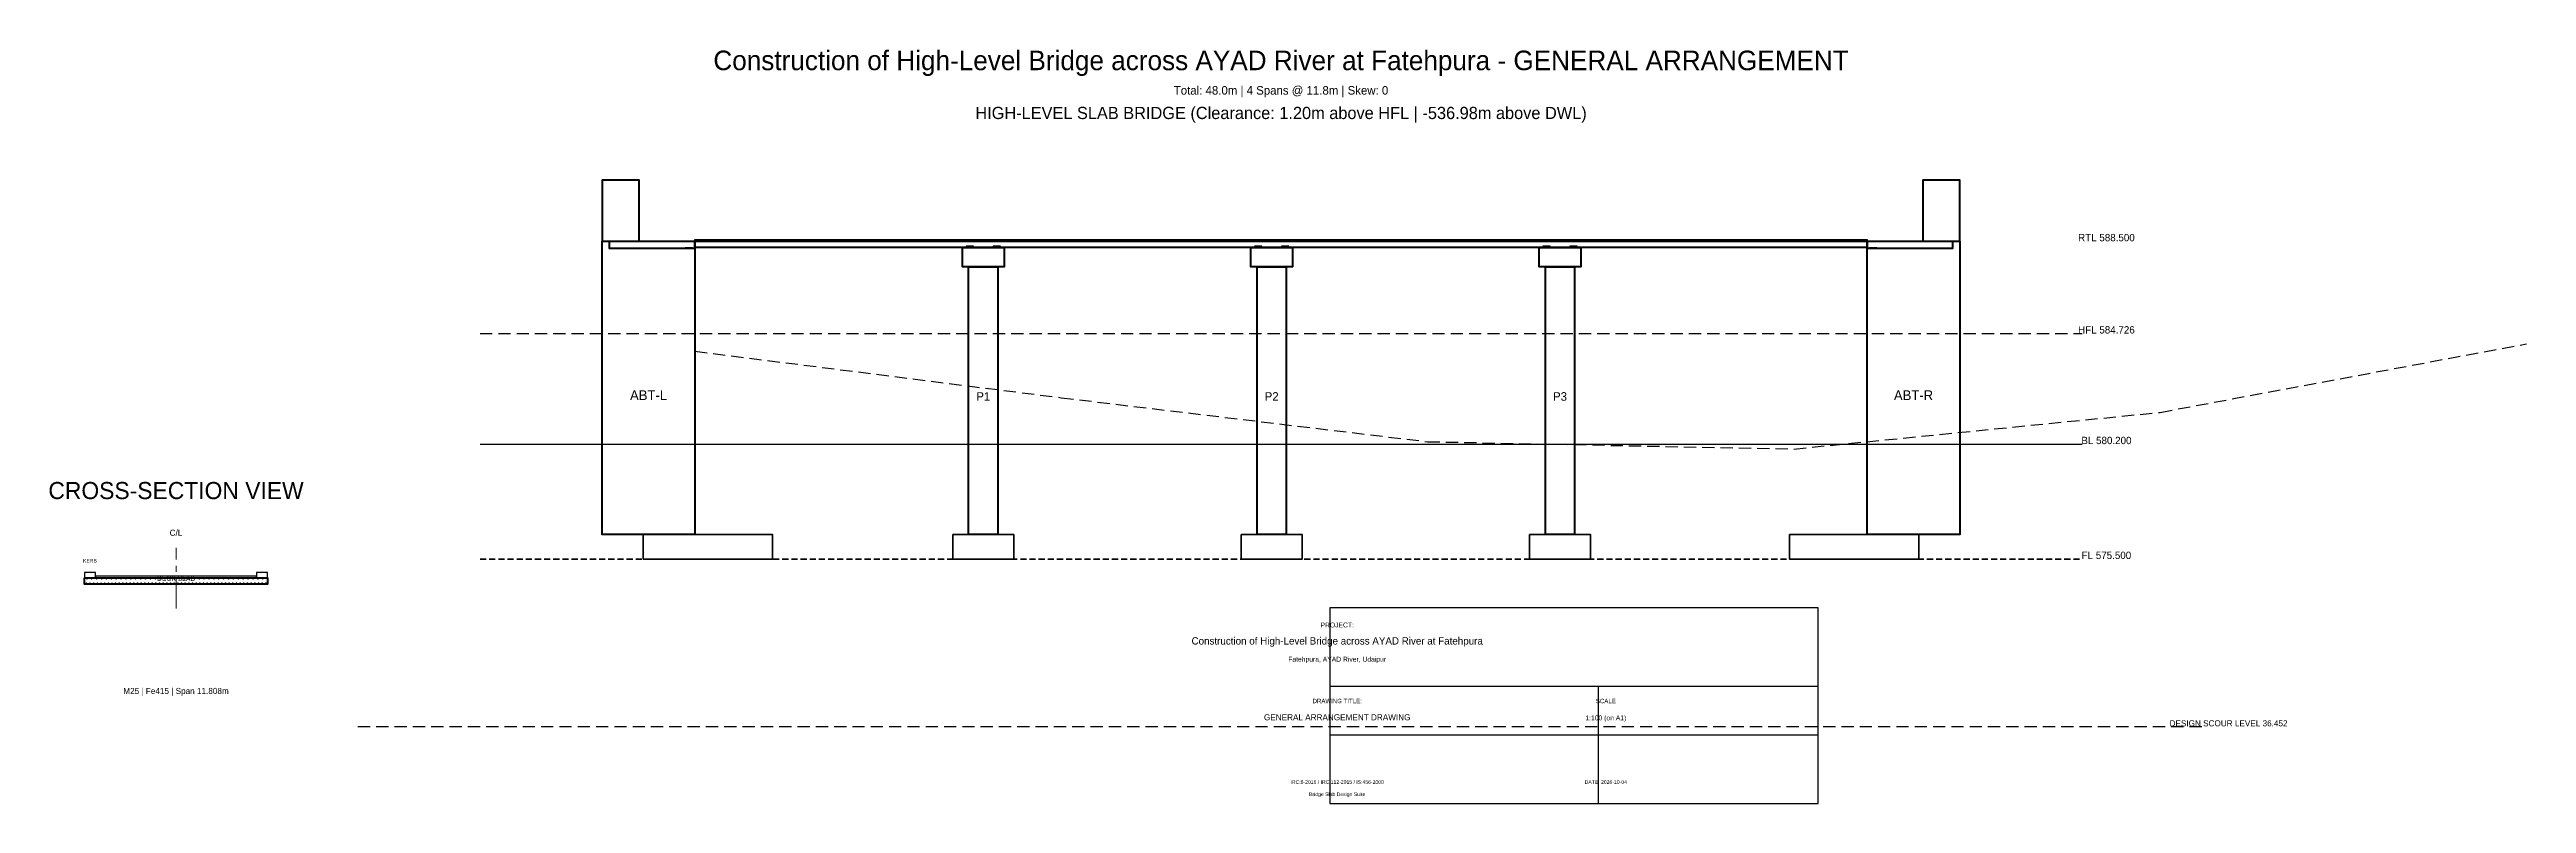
# Model space of a CAD drawing. Header units: metres. Extents: x -26 to 75, y -14 to 616.
# Drawn here: x -26.4 to 75, y 585.5 to 616.3 of the extents above.
import ezdxf
from ezdxf.enums import TextEntityAlignment as Align

# ---------------------------------------------------------------- set-up
doc = ezdxf.new("R2010")
doc.units = ezdxf.units.M
for name, pattern in [('CENTER', [2, 1.25, -0.25, 0.25, -0.25]), ('DASHED', [0.75, 0.5, -0.25]), ('HIDDEN', [0.375, 0.25, -0.125])]:
    doc.linetypes.add(name, pattern=pattern)
for name, color, linetype, lineweight in [('A-GRID', 8, 'CENTER', 15), ('A-TEXT', 7, 'CONTINUOUS', 18), ('A-TITLE', 7, 'CONTINUOUS', 25), ('G-BED', 32, 'CONTINUOUS', 25), ('G-HFL', 150, 'DASHED', 25), ('G-NGL', 30, 'DASHED', 25), ('H-CONC', 253, 'CONTINUOUS', 15), ('S-ABUT', 5, 'CONTINUOUS', 50), ('S-BEARING', 6, 'CONTINUOUS', 30), ('S-DECK', 4, 'CONTINUOUS', 50), ('S-FNDTN', 2, 'HIDDEN', 35), ('S-KERB', 8, 'CONTINUOUS', 25), ('S-PIER', 3, 'CONTINUOUS', 50), ('S-PIERCAP', 3, 'CONTINUOUS', 40), ('X-REBAR', 1, 'CONTINUOUS', 18)]:
    doc.layers.add(name, color=color, linetype=linetype, lineweight=lineweight)

msp = doc.modelspace()

# ---------------------------------------------------------------- hatches: boundary and pattern name
at = {"layer": 'H-CONC'}
h = msp.add_hatch(dxfattribs=at)
h.set_pattern_fill('ANSI31', color=256, scale=0.05, style=0)
h.set_pattern_definition([])
h.paths.add_polyline_path([(0, 608.5), (48, 608.5), (48, 608.25), (0, 608.25)])
h = msp.add_hatch(dxfattribs=at)
h.set_pattern_fill('ANSI31', color=256, scale=0.04, style=0)
h.set_pattern_definition([])
h.paths.add_polyline_path([(11.208, 607.45), (12.408, 607.45), (12.408, 596.5), (11.208, 596.5)])
h = msp.add_hatch(dxfattribs=at)
h.set_pattern_fill('ANSI31', color=256, scale=0.04, style=0)
h.set_pattern_definition([])
h.paths.add_polyline_path([(23.016, 607.45), (24.216, 607.45), (24.216, 596.5), (23.016, 596.5)])
h = msp.add_hatch(dxfattribs=at)
h.set_pattern_fill('ANSI31', color=256, scale=0.04, style=0)
h.set_pattern_definition([])
h.paths.add_polyline_path([(34.824, 607.45), (36.024, 607.45), (36.024, 596.5), (34.824, 596.5)])
h = msp.add_hatch(dxfattribs=at)
h.set_pattern_fill('ANSI32', color=256, scale=0.08, style=0)
h.set_pattern_definition([])
h.paths.add_polyline_path([(-2.12, 596.5), (3.18, 596.5), (3.18, 595.5), (-2.12, 595.5)])
h = msp.add_hatch(dxfattribs=at)
h.set_pattern_fill('ANSI32', color=256, scale=0.08, style=0)
h.set_pattern_definition([])
h.paths.add_polyline_path([(44.82, 596.5), (50.12, 596.5), (50.12, 595.5), (44.82, 595.5)])
h = msp.add_hatch(dxfattribs=at)
h.set_pattern_fill('ANSI31', color=256, scale=0.03, style=0)
h.set_pattern_definition([])
h.paths.add_polyline_path([(-25, 594.726), (-17.5, 594.726), (-17.5, 594.476), (-25, 594.476)])

# ---------------------------------------------------------------- linework, layer by layer
at = {"layer": 'A-GRID', "linetype": 'CENTER'}
msp.add_line((-21.25, 593.476), (-21.25, 595.951), dxfattribs=at)
at = {"layer": 'A-TITLE', "linetype": 'CONTINUOUS'}
for p, q in [((26, 590.3), (46, 590.3)), ((37, 585.5), (37, 590.3)), ((26, 588.3), (46, 588.3))]:
    msp.add_line(p, q, dxfattribs=at)
msp.add_lwpolyline([(26, 585.5), (46, 585.5), (46, 593.5), (26, 593.5)], close=True, dxfattribs=at)
at = {"layer": 'G-BED', "linetype": 'CONTINUOUS'}
msp.add_line((-8.8, 600.2), (56.8, 600.2), dxfattribs=at)
at = {"layer": 'G-BED', "linetype": 'DASHED'}
msp.add_line((-13.8, 588.652), (61.8, 588.652), dxfattribs=at)
at = {"layer": 'G-HFL', "linetype": 'DASHED'}
msp.add_line((-8.8, 604.726), (56.8, 604.726), dxfattribs=at)
at = {"layer": 'G-NGL', "linetype": 'DASHED'}
msp.add_lwpolyline([(0, 604), (15, 602.1), (30, 600.3), (45, 600), (60, 601.5), (75, 604.3)], dxfattribs=at)
at = {"layer": 'S-ABUT', "linetype": 'CONTINUOUS'}
for points in [[(-3.8, 608.5), (-2.28, 608.5), (-2.28, 611), (-3.8, 611)], [(50.28, 608.5), (51.8, 608.5), (51.8, 611), (50.28, 611)], [(-3.8, 608.5), (0, 608.5), (0, 596.5), (-3.8, 596.5)], [(48, 608.5), (51.8, 608.5), (51.8, 596.5), (48, 596.5)]]:
    msp.add_lwpolyline(points, close=True, dxfattribs=at)
at = {"layer": 'S-BEARING', "linetype": 'CONTINUOUS'}
for points in [[(-0.4, 608.25), (-0.1, 608.25), (-0.1, 608.2), (-0.4, 608.2)], [(11.108, 608.25), (11.408, 608.25), (11.408, 608.3), (11.108, 608.3)], [(12.208, 608.25), (12.508, 608.25), (12.508, 608.3), (12.208, 608.3)], [(22.916, 608.25), (23.216, 608.25), (23.216, 608.3), (22.916, 608.3)], [(24.016, 608.25), (24.316, 608.25), (24.316, 608.3), (24.016, 608.3)], [(34.724, 608.25), (35.024, 608.25), (35.024, 608.3), (34.724, 608.3)], [(35.824, 608.25), (36.124, 608.25), (36.124, 608.3), (35.824, 608.3)], [(48.1, 608.25), (48.4, 608.25), (48.4, 608.2), (48.1, 608.2)]]:
    msp.add_lwpolyline(points, close=True, dxfattribs=at)
at = {"layer": 'S-DECK', "linetype": 'CONTINUOUS'}
msp.add_line((0, 608.5), (48, 608.5), dxfattribs=at)
for points in [[(-3.5, 608.5), (0, 608.5), (0, 608.2), (-3.5, 608.2)], [(0, 608.5), (48, 608.5), (48, 608.25), (0, 608.25)], [(48, 608.5), (51.5, 608.5), (51.5, 608.2), (48, 608.2)], [(-25, 594.726), (-17.5, 594.726), (-17.5, 594.476), (-25, 594.476)]]:
    msp.add_lwpolyline(points, close=True, dxfattribs=at)
at = {"layer": 'S-FNDTN', "linetype": 'HIDDEN'}
msp.add_line((-8.8, 595.5), (56.8, 595.5), dxfattribs=at)
at = {"layer": 'S-FNDTN', "linetype": 'CONTINUOUS'}
for points in [[(-2.12, 596.5), (3.18, 596.5), (3.18, 595.5), (-2.12, 595.5)], [(10.558, 596.5), (13.058, 596.5), (13.058, 595.5), (10.558, 595.5)], [(22.366, 596.5), (24.866, 596.5), (24.866, 595.5), (22.366, 595.5)], [(34.174, 596.5), (36.674, 596.5), (36.674, 595.5), (34.174, 595.5)], [(44.82, 596.5), (50.12, 596.5), (50.12, 595.5), (44.82, 595.5)]]:
    msp.add_lwpolyline(points, close=True, dxfattribs=at)
at = {"layer": 'S-KERB', "linetype": 'CONTINUOUS'}
for points in [[(0, 608.575), (48, 608.575), (48, 608.5), (0, 608.5)], [(-25, 594.726), (-24.55, 594.726), (-24.55, 594.951), (-25, 594.951)], [(-24.55, 594.726), (-17.95, 594.726), (-17.95, 594.801), (-24.55, 594.801)], [(-17.95, 594.726), (-17.5, 594.726), (-17.5, 594.951), (-17.95, 594.951)]]:
    msp.add_lwpolyline(points, close=True, dxfattribs=at)
at = {"layer": 'S-PIER', "linetype": 'CONTINUOUS'}
for points in [[(11.208, 607.45), (12.408, 607.45), (12.408, 596.5), (11.208, 596.5)], [(23.016, 607.45), (24.216, 607.45), (24.216, 596.5), (23.016, 596.5)], [(34.824, 607.45), (36.024, 607.45), (36.024, 596.5), (34.824, 596.5)]]:
    msp.add_lwpolyline(points, close=True, dxfattribs=at)
at = {"layer": 'S-PIERCAP', "linetype": 'CONTINUOUS'}
for points in [[(10.958, 608.25), (12.658, 608.25), (12.658, 607.45), (10.958, 607.45)], [(22.766, 608.25), (24.466, 608.25), (24.466, 607.45), (22.766, 607.45)], [(34.574, 608.25), (36.274, 608.25), (36.274, 607.45), (34.574, 607.45)]]:
    msp.add_lwpolyline(points, close=True, dxfattribs=at)
at = {"layer": 'X-REBAR'}
for centre, radius in [((-24.925, 594.516), 0.01), ((-24.9, 594.686), 0.008), ((-24.775, 594.516), 0.01), ((-24.7, 594.686), 0.008), ((-24.625, 594.516), 0.01), ((-24.5, 594.686), 0.008), ((-24.475, 594.516), 0.01), ((-24.325, 594.516), 0.01), ((-24.3, 594.686), 0.008), ((-24.175, 594.516), 0.01), ((-24.1, 594.686), 0.008), ((-24.025, 594.516), 0.01), ((-23.9, 594.686), 0.008), ((-23.875, 594.516), 0.01), ((-23.725, 594.516), 0.01), ((-23.7, 594.686), 0.008), ((-23.575, 594.516), 0.01), ((-23.5, 594.686), 0.008), ((-23.425, 594.516), 0.01), ((-23.3, 594.686), 0.008), ((-23.275, 594.516), 0.01), ((-23.125, 594.516), 0.01), ((-23.1, 594.686), 0.008), ((-22.975, 594.516), 0.01), ((-22.9, 594.686), 0.008), ((-22.825, 594.516), 0.01), ((-22.7, 594.686), 0.008), ((-22.675, 594.516), 0.01), ((-22.525, 594.516), 0.01), ((-22.5, 594.686), 0.008), ((-22.375, 594.516), 0.01), ((-22.3, 594.686), 0.008), ((-22.225, 594.516), 0.01), ((-22.1, 594.686), 0.008), ((-22.075, 594.516), 0.01), ((-21.925, 594.516), 0.01), ((-21.9, 594.686), 0.008), ((-21.775, 594.516), 0.01), ((-21.7, 594.686), 0.008), ((-21.625, 594.516), 0.01), ((-21.5, 594.686), 0.008), ((-21.475, 594.516), 0.01), ((-21.325, 594.516), 0.01), ((-21.3, 594.686), 0.008), ((-21.175, 594.516), 0.01), ((-21.1, 594.686), 0.008), ((-21.025, 594.516), 0.01), ((-20.9, 594.686), 0.008), ((-20.875, 594.516), 0.01), ((-20.725, 594.516), 0.01), ((-20.7, 594.686), 0.008), ((-20.575, 594.516), 0.01), ((-20.5, 594.686), 0.008), ((-20.425, 594.516), 0.01), ((-20.3, 594.686), 0.008), ((-20.275, 594.516), 0.01), ((-20.125, 594.516), 0.01), ((-20.1, 594.686), 0.008), ((-19.975, 594.516), 0.01), ((-19.9, 594.686), 0.008), ((-19.825, 594.516), 0.01), ((-19.7, 594.686), 0.008), ((-19.675, 594.516), 0.01), ((-19.525, 594.516), 0.01), ((-19.5, 594.686), 0.008), ((-19.375, 594.516), 0.01), ((-19.3, 594.686), 0.008), ((-19.225, 594.516), 0.01), ((-19.1, 594.686), 0.008), ((-19.075, 594.516), 0.01), ((-18.925, 594.516), 0.01), ((-18.9, 594.686), 0.008), ((-18.775, 594.516), 0.01), ((-18.7, 594.686), 0.008), ((-18.625, 594.516), 0.01), ((-18.5, 594.686), 0.008), ((-18.475, 594.516), 0.01), ((-18.325, 594.516), 0.01), ((-18.3, 594.686), 0.008), ((-18.175, 594.516), 0.01), ((-18.1, 594.686), 0.008), ((-18.025, 594.516), 0.01), ((-17.9, 594.686), 0.008), ((-17.875, 594.516), 0.01), ((-17.725, 594.516), 0.01), ((-17.7, 594.686), 0.008), ((-17.575, 594.516), 0.01)]:
    msp.add_circle(centre, radius, dxfattribs=at)

# ---------------------------------------------------------------- texts
at = {"layer": 'A-GRID'}
msp.add_text('C/L', height=0.25, dxfattribs=at).set_placement((-21.25, 596.451), align=Align.CENTER)
at = {"layer": 'A-TEXT'}
for s, height, p in [('Construction of High-Level Bridge across AYAD River at Fatehpura - GENERAL ARRANGEMENT', 0.8, (24, 615.5)), ('Total: 48.0m | 4 Spans @ 11.8m | Skew: 0', 0.35, (24, 614.5)), ('HIGH-LEVEL SLAB BRIDGE (Clearance: 1.20m above HFL | -536.98m above DWL)', 0.5, (24, 613.5)), ('RTL 588.500', 0.3, (57.8, 608.5)), ('ABT-L', 0.4, (-1.9, 602)), ('P1', 0.35, (11.808, 601.975)), ('P2', 0.35, (23.616, 601.975)), ('P3', 0.35, (35.424, 601.975)), ('ABT-R', 0.4, (49.9, 602)), ('CROSS-SECTION VIEW', 0.7, (-21.25, 597.951)), ('KERB', 0.15, (-24.775, 595.351)), ('FL 575.500', 0.3, (57.8, 595.5)), ('DECK SLAB', 0.2, (-21.25, 594.601)), ('M25 | Fe415 | Span 11.808m', 0.25, (-21.25, 589.976))]:
    msp.add_text(s, height=height, dxfattribs=at).set_placement(p, align=Align.CENTER)
at = {"layer": 'A-TITLE'}
for s, height, p in [('PROJECT:', 0.2, (26.3, 592.7)), ('Construction of High-Level Bridge across AYAD River at Fatehpura', 0.3, (26.3, 592)), ('Fatehpura, AYAD River, Udaipur', 0.2, (26.3, 591.3)), ('DRAWING TITLE:', 0.18, (26.3, 589.6)), ('SCALE', 0.18, (37.3, 589.6)), ('GENERAL ARRANGEMENT DRAWING', 0.25, (26.3, 588.9)), ('1:100 (on A1)', 0.2, (37.3, 588.9)), ('IRC:6-2016 / IRC:112-2015 / IS:456-2000', 0.15, (26.3, 586.3)), ('DATE: 2026-10-04', 0.15, (37.3, 586.3)), ('Bridge Slab Design Suite', 0.15, (26.3, 585.8))]:
    msp.add_text(s, height=height, dxfattribs=at).set_placement(p, align=Align.CENTER)
at = {"layer": 'G-BED'}
for s, height, p in [('BL 580.200', 0.3, (57.8, 600.2)), ('DESIGN SCOUR LEVEL 36.452', 0.25, (62.8, 588.652))]:
    msp.add_text(s, height=height, dxfattribs=at).set_placement(p, align=Align.CENTER)
at = {"layer": 'G-HFL'}
msp.add_text('HFL 584.726', height=0.3, dxfattribs=at).set_placement((57.8, 604.726), align=Align.CENTER)

doc.saveas('drawing.dxf')
